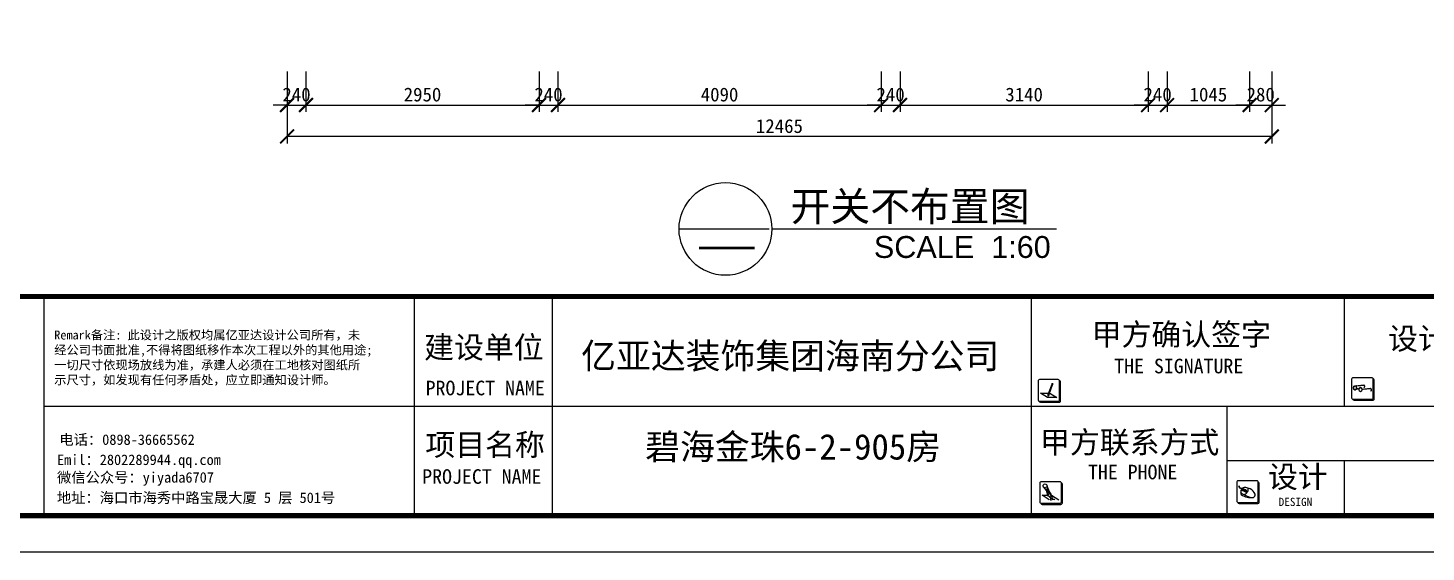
# Model space of a CAD drawing. Header units: millimetres. Extents: x -1705246 to 222838, y -3231245 to 126310.
# Drawn here: x 107545 to 125242, y -10165 to -3532 of the extents above; entities that cross this region are included whole.
import ezdxf
from ezdxf.enums import TextEntityAlignment as Align

# ---------------------------------------------------------------- set-up
doc = ezdxf.new("R2010")
doc.units = ezdxf.units.MM
doc.header["$PDMODE"] = 35
doc.layers.add('0-01图框模板说明', color=2, linetype='Continuous')
doc.layers.add('0-02图框细线', color=136, linetype='Continuous')
doc.styles.add('ar', font='arial.ttf')
doc.styles.get("Standard").update_dxf_attribs({"font": ''})
doc.styles.add('黑体', font='simhei.ttf')
doc.styles.get('Standard').set_extended_font_data('SimSun')
doc.dimstyles.new('ISO-25', dxfattribs={"dimscale": 70, "dimtxt": 2.5, "dimasz": 2.5, "dimexe": 1.25, "dimexo": 0.625, "dimtad": 1, "dimdec": 0, "dimtxsty": 'Standard', "dimblk": 'ARCHTICK', "dimcen": 2.5, "dimclrd": 251, "dimclre": 251, "dimclrt": 3, "dimadec": 0, "dimazin": 0, "dimtfac": 1, "dimtdec": 0, "dimtix": 1, "dimtmove": 2, "dimatfit": 3, "dimfxl": 1, "dimarcsym": 0})

# ---------------------------------------------------------------- blocks, each defined once
blk = doc.blocks.new('_ArchTick')
at = {"color": 0, "linetype": 'ByBlock', "const_width": 0.15}
blk.add_lwpolyline([(-0.5, -0.5), (0.5, 0.5)], dxfattribs=at)
blk = doc.blocks.new('*D949')
at = {"color": 251, "lineweight": -2}
for p, q in [((110824, -4084), (110824, -4595)), ((111064, -4084), (111064, -4595)), ((110824, -4508), (110649, -4508)), ((110824, -4508), (111064, -4508)), ((111064, -4508), (111239, -4508))]:
    blk.add_line(p, q, dxfattribs=at)
at = {"layer": 'Defpoints', "color": 0}
for p in [(110824, -4041), (111064, -4041), (111064, -4508)]:
    blk.add_point(p, dxfattribs=at)
at = {"color": 251, "lineweight": -2, "xscale": 175, "yscale": 175, "zscale": 175}
blk.add_blockref('_ArchTick', (110824, -4508), dxfattribs=at)
at = {"color": 251, "lineweight": -2, "xscale": 175, "yscale": 175, "zscale": 175, "rotation": 180}
blk.add_blockref('_ArchTick', (111064, -4508), dxfattribs=at)
at = {"color": 3, "insert": (110944, -4376), "char_height": 175, "attachment_point": 5}
blk.add_mtext('240', dxfattribs=at)
blk = doc.blocks.new('*D950')
at = {"color": 251, "lineweight": -2}
for p, q in [((111064, -4084), (111064, -4595)), ((114014, -4084), (114014, -4595)), ((111064, -4508), (114014, -4508))]:
    blk.add_line(p, q, dxfattribs=at)
at = {"layer": 'Defpoints', "color": 0}
for p in [(111064, -4041), (114014, -4041), (114014, -4508)]:
    blk.add_point(p, dxfattribs=at)
at = {"color": 251, "lineweight": -2, "xscale": 175, "yscale": 175, "zscale": 175, "rotation": 180}
blk.add_blockref('_ArchTick', (111064, -4508), dxfattribs=at)
at = {"color": 251, "lineweight": -2, "xscale": 175, "yscale": 175, "zscale": 175}
blk.add_blockref('_ArchTick', (114014, -4508), dxfattribs=at)
at = {"color": 3, "insert": (112539, -4376), "char_height": 175, "attachment_point": 5}
blk.add_mtext('2950', dxfattribs=at)
blk = doc.blocks.new('*D951')
at = {"color": 251, "lineweight": -2}
for p, q in [((114014, -4084), (114014, -4595)), ((114254, -4084), (114254, -4595)), ((114014, -4508), (113839, -4508)), ((114014, -4508), (114254, -4508)), ((114254, -4508), (114429, -4508))]:
    blk.add_line(p, q, dxfattribs=at)
at = {"layer": 'Defpoints', "color": 0}
for p in [(114014, -4041), (114254, -4041), (114254, -4508)]:
    blk.add_point(p, dxfattribs=at)
at = {"color": 251, "lineweight": -2, "xscale": 175, "yscale": 175, "zscale": 175}
blk.add_blockref('_ArchTick', (114014, -4508), dxfattribs=at)
at = {"color": 251, "lineweight": -2, "xscale": 175, "yscale": 175, "zscale": 175, "rotation": 180}
blk.add_blockref('_ArchTick', (114254, -4508), dxfattribs=at)
at = {"color": 3, "insert": (114134, -4376), "char_height": 175, "attachment_point": 5}
blk.add_mtext('240', dxfattribs=at)
blk = doc.blocks.new('*D952')
at = {"color": 251, "lineweight": -2}
for p, q in [((114254, -4084), (114254, -4595)), ((118344, -4084), (118344, -4595)), ((114254, -4508), (118344, -4508))]:
    blk.add_line(p, q, dxfattribs=at)
at = {"layer": 'Defpoints', "color": 0}
for p in [(114254, -4041), (118344, -4041), (118344, -4508)]:
    blk.add_point(p, dxfattribs=at)
at = {"color": 251, "lineweight": -2, "xscale": 175, "yscale": 175, "zscale": 175, "rotation": 180}
blk.add_blockref('_ArchTick', (114254, -4508), dxfattribs=at)
at = {"color": 251, "lineweight": -2, "xscale": 175, "yscale": 175, "zscale": 175}
blk.add_blockref('_ArchTick', (118344, -4508), dxfattribs=at)
at = {"color": 3, "insert": (116299, -4376), "char_height": 175, "attachment_point": 5}
blk.add_mtext('4090', dxfattribs=at)
blk = doc.blocks.new('*D953')
at = {"color": 251, "lineweight": -2}
for p, q in [((118344, -4084), (118344, -4595)), ((118584, -4084), (118584, -4595)), ((118344, -4508), (118169, -4508)), ((118344, -4508), (118584, -4508)), ((118584, -4508), (118759, -4508))]:
    blk.add_line(p, q, dxfattribs=at)
at = {"layer": 'Defpoints', "color": 0}
for p in [(118344, -4041), (118584, -4041), (118584, -4508)]:
    blk.add_point(p, dxfattribs=at)
at = {"color": 251, "lineweight": -2, "xscale": 175, "yscale": 175, "zscale": 175}
blk.add_blockref('_ArchTick', (118344, -4508), dxfattribs=at)
at = {"color": 251, "lineweight": -2, "xscale": 175, "yscale": 175, "zscale": 175, "rotation": 180}
blk.add_blockref('_ArchTick', (118584, -4508), dxfattribs=at)
at = {"color": 3, "insert": (118464, -4376), "char_height": 175, "attachment_point": 5}
blk.add_mtext('240', dxfattribs=at)
blk = doc.blocks.new('*D954')
at = {"color": 251, "lineweight": -2}
for p, q in [((118584, -4084), (118584, -4595)), ((121724, -4084), (121724, -4595)), ((118584, -4508), (121724, -4508))]:
    blk.add_line(p, q, dxfattribs=at)
at = {"layer": 'Defpoints', "color": 0}
for p in [(118584, -4041), (121724, -4041), (121724, -4508)]:
    blk.add_point(p, dxfattribs=at)
at = {"color": 251, "lineweight": -2, "xscale": 175, "yscale": 175, "zscale": 175, "rotation": 180}
blk.add_blockref('_ArchTick', (118584, -4508), dxfattribs=at)
at = {"color": 251, "lineweight": -2, "xscale": 175, "yscale": 175, "zscale": 175}
blk.add_blockref('_ArchTick', (121724, -4508), dxfattribs=at)
at = {"color": 3, "insert": (120154, -4376), "char_height": 175, "attachment_point": 5}
blk.add_mtext('3140', dxfattribs=at)
blk = doc.blocks.new('*D955')
at = {"color": 251, "lineweight": -2}
for p, q in [((121724, -4084), (121724, -4595)), ((121964, -4084), (121964, -4595)), ((121724, -4508), (121549, -4508)), ((121724, -4508), (121964, -4508)), ((121964, -4508), (122139, -4508))]:
    blk.add_line(p, q, dxfattribs=at)
at = {"layer": 'Defpoints', "color": 0}
for p in [(121724, -4041), (121964, -4041), (121964, -4508)]:
    blk.add_point(p, dxfattribs=at)
at = {"color": 251, "lineweight": -2, "xscale": 175, "yscale": 175, "zscale": 175}
blk.add_blockref('_ArchTick', (121724, -4508), dxfattribs=at)
at = {"color": 251, "lineweight": -2, "xscale": 175, "yscale": 175, "zscale": 175, "rotation": 180}
blk.add_blockref('_ArchTick', (121964, -4508), dxfattribs=at)
at = {"color": 3, "insert": (121844, -4376), "char_height": 175, "attachment_point": 5}
blk.add_mtext('240', dxfattribs=at)
blk = doc.blocks.new('*D956')
at = {"color": 251, "lineweight": -2}
for p, q in [((121964, -4084), (121964, -4595)), ((123009, -4084), (123009, -4595)), ((121964, -4508), (123009, -4508))]:
    blk.add_line(p, q, dxfattribs=at)
at = {"layer": 'Defpoints', "color": 0}
for p in [(121964, -4041), (123009, -4041), (123009, -4508)]:
    blk.add_point(p, dxfattribs=at)
at = {"color": 251, "lineweight": -2, "xscale": 175, "yscale": 175, "zscale": 175, "rotation": 180}
blk.add_blockref('_ArchTick', (121964, -4508), dxfattribs=at)
at = {"color": 251, "lineweight": -2, "xscale": 175, "yscale": 175, "zscale": 175}
blk.add_blockref('_ArchTick', (123009, -4508), dxfattribs=at)
at = {"color": 3, "insert": (122487, -4376), "char_height": 175, "attachment_point": 5}
blk.add_mtext('1045', dxfattribs=at)
blk = doc.blocks.new('*D957')
at = {"color": 251, "lineweight": -2}
for p, q in [((123009, -4084), (123009, -4595)), ((123289, -4084), (123289, -4595)), ((123009, -4508), (122834, -4508)), ((123009, -4508), (123289, -4508)), ((123289, -4508), (123464, -4508))]:
    blk.add_line(p, q, dxfattribs=at)
at = {"layer": 'Defpoints', "color": 0}
for p in [(123009, -4041), (123289, -4041), (123289, -4508)]:
    blk.add_point(p, dxfattribs=at)
at = {"color": 251, "lineweight": -2, "xscale": 175, "yscale": 175, "zscale": 175}
blk.add_blockref('_ArchTick', (123009, -4508), dxfattribs=at)
at = {"color": 251, "lineweight": -2, "xscale": 175, "yscale": 175, "zscale": 175, "rotation": 180}
blk.add_blockref('_ArchTick', (123289, -4508), dxfattribs=at)
at = {"color": 3, "insert": (123149, -4376), "char_height": 175, "attachment_point": 5}
blk.add_mtext('280', dxfattribs=at)
blk = doc.blocks.new('*D972')
at = {"color": 251, "lineweight": -2}
for p, q in [((110824, -4551), (110824, -4994)), ((123289, -4551), (123289, -4994)), ((123289, -4906), (110824, -4906))]:
    blk.add_line(p, q, dxfattribs=at)
at = {"layer": 'Defpoints', "color": 0}
for p in [(110824, -4508), (123289, -4508), (110824, -4906)]:
    blk.add_point(p, dxfattribs=at)
at = {"color": 251, "lineweight": -2, "xscale": 175, "yscale": 175, "zscale": 175, "rotation": 180}
blk.add_blockref('_ArchTick', (110824, -4906), dxfattribs=at)
at = {"color": 251, "lineweight": -2, "xscale": 175, "yscale": 175, "zscale": 175}
blk.add_blockref('_ArchTick', (123289, -4906), dxfattribs=at)
at = {"color": 3, "insert": (117057, -4775), "char_height": 175, "attachment_point": 5}
blk.add_mtext('12465', dxfattribs=at)

msp = doc.modelspace()

# ---------------------------------------------------------------- hatches: boundary and pattern name
at = {"layer": '0-01图框模板说明'}
for points in [[(120603.9, -8237.7, -0.4142136), (120585.7, -8255.8), (120349.4, -8255.8, -0.071272), (120344.3, -8255.1, 0.3481434), (120362, -8269.1), (120598.3, -8269.1, 0.4142136), (120616.5, -8251), (120616.5, -8014.6, 0.3331076), (120603.4, -7997.1, -0.0577433), (120603.9, -8001.3)], [(124572.4, -8213.2, -0.4142136), (124554.2, -8231.3), (124317.8, -8231.3, -0.071272), (124312.7, -8230.6, 0.3481434), (124330.4, -8244.6), (124566.8, -8244.6, 0.4142136), (124585, -8226.5), (124585, -7990.1, 0.3331076), (124571.9, -7972.7, -0.0577433), (124572.4, -7976.8)], [(120626.3, -9530.1, -0.4142136), (120608.1, -9548.3), (120371.8, -9548.3, -0.071272), (120366.7, -9547.6, 0.3481434), (120384.4, -9561.6), (120620.7, -9561.6, 0.4142136), (120638.9, -9543.4), (120638.9, -9307.1, 0.3331076), (120625.8, -9289.6, -0.0577433), (120626.3, -9293.8)], [(123117.8, -9518.7, -0.4142136), (123099.6, -9536.8), (122863.3, -9536.8, -0.071272), (122858.2, -9536.1, 0.3481434), (122875.8, -9550.1), (123112.2, -9550.1, 0.4142136), (123130.4, -9531.9), (123130.4, -9295.6, 0.3331076), (123117.3, -9278.1, -0.0577433), (123117.8, -9282.3)]]:
    msp.add_hatch(color=8, dxfattribs=at).paths.add_polyline_path(points)

# ---------------------------------------------------------------- linework, layer by layer
at = {"color": 2}
msp.add_line((115786.8, -6076), (116927.9, -6076), dxfattribs=at)
msp.add_line((116960.3, -6076), (120566, -6076))
at = {"color": 150}
msp.add_circle((116373.5, -6076), 586.7, dxfattribs=at)
at = {"layer": '0-01图框模板说明', "color": 8}
for p, q in [((124343.2, -8059.7), (124453.7, -8050.9)), ((124359.8, -8060.6), (124454.8, -8053)), ((124429.2, -8101.8), (124539.7, -8093)), ((124445.8, -8102.7), (124540.8, -8095.2)), ((120456.9, -8186.6), (120455.8, -8189.5)), ((120455.8, -8189.5), (120456.2, -8191.5)), ((120457.8, -8186.9), (120456.2, -8191.5)), ((120457.7, -8190.2), (120456.2, -8191.5)), ((120458.8, -8187.3), (120457.7, -8190.2)), ((122903.2, -9376.3), (122947.6, -9399)), ((122959.2, -9378.1), (122914.7, -9361.5)), ((122921.2, -9378.9), (122921.2, -9378.9)), ((122921.2, -9378.9), (122953.3, -9396.7)), ((122960.2, -9384.3), (122926, -9370.3)), ((123017, -9365.2), (122959.8, -9349.9)), ((120472.1, -9503.7), (120382.7, -9444.9)), ((120382.7, -9444.9), (120456, -9444.9)), ((120495.1, -9444.9), (120502.7, -9444.9)), ((120502.7, -9444.9), (120592, -9503.7)), ((122890.9, -9412.5), (122890.9, -9412.5)), ((122911.2, -9423.8), (122967.1, -9454.9)), ((122972.3, -9399.1), (122982.1, -9404.6))]:
    msp.add_line(p, q, dxfattribs=at)
at = {"layer": '0-01图框模板说明', "color": 2, "const_width": 66.9}
msp.add_lwpolyline([(136737.2, 16815.6), (136737.2, -9703.2), (98853.2, -9703.2), (98853.2, 16815.6)], close=True, dxfattribs=at)
msp.add_lwpolyline([(136737.2, -6931.2), (98848, -6931.2)], dxfattribs=at)
at = {"layer": '0-01图框模板说明', "color": 8}
for points in [[(124317.8, -8231.3), (124554.2, -8231.3, 0.4142136), (124572.4, -8213.2), (124572.4, -7976.8, 0.4142136), (124554.2, -7958.6), (124317.8, -7958.6, 0.4142136), (124299.6, -7976.8), (124299.6, -8213.2, 0.4142136)], [(120349.4, -8255.8), (120585.7, -8255.8, 0.4142136), (120603.9, -8237.7), (120603.9, -8001.3, 0.4142136), (120585.7, -7983.1), (120349.4, -7983.1, 0.4142136), (120331.2, -8001.3), (120331.2, -8237.7, 0.4142136)], [(120517, -8040.5), (120507.1, -8036.9), (120507.6, -8035.5, -0.4519616), (120513.3, -8033.1), (120514.7, -8033.6, -0.4184348), (120517.5, -8039.1)], [(120371.8, -9548.3), (120608.1, -9548.3, 0.4142136), (120626.3, -9530.1), (120626.3, -9293.8, 0.4142136), (120608.1, -9275.6), (120371.8, -9275.6, 0.4142136), (120353.6, -9293.8), (120353.6, -9530.1, 0.4142136)], [(122863.3, -9536.8), (123099.6, -9536.8, 0.4142136), (123117.8, -9518.7), (123117.8, -9282.3, 0.4142136), (123099.6, -9264.1), (122863.3, -9264.1, 0.4142136), (122845.1, -9282.3), (122845.1, -9518.7, 0.4142136)]]:
    msp.add_lwpolyline(points, format="xyb", close=True, dxfattribs=at)
for points in [[(120344.3, -8255.1, 0.3481435), (120362, -8269.1), (120598.3, -8269.1, 0.4142136), (120616.5, -8251), (120616.5, -8014.6, 0.3331075), (120603.4, -7997.1)], [(124312.7, -8230.6, 0.3481435), (124330.4, -8244.6), (124566.8, -8244.6, 0.4142136), (124585, -8226.5), (124585, -7990.1, 0.3331075), (124571.9, -7972.7)], [(120366.7, -9547.6, 0.3481435), (120384.4, -9561.6), (120620.7, -9561.6, 0.4142136), (120638.9, -9543.4), (120638.9, -9307.1, 0.3331075), (120625.8, -9289.6)], [(122858.2, -9536.1, 0.3481435), (122875.8, -9550.1), (123112.2, -9550.1, 0.4142136), (123130.4, -9531.9), (123130.4, -9295.6, 0.3331075), (123117.3, -9278.1)]]:
    msp.add_lwpolyline(points, format="xyb", dxfattribs=at)
for points in [[(120513.6, -8049.8), (120503.7, -8046.2), (120460.7, -8164.4), (120470.6, -8168)], [(120517.3, -8040.6), (120506.8, -8036.8), (120503.4, -8046.1), (120513.9, -8049.9)], [(120458.8, -8187.3), (120456.9, -8186.6), (120460.7, -8164.4), (120470.6, -8168)]]:
    msp.add_lwpolyline(points, close=True, dxfattribs=at)
msp.add_lwpolyline([(120476.3, -8152.5), (120480.2, -8152.5), (120569.6, -8211.2), (120449.7, -8211.2), (120360.3, -8152.5), (120465, -8152.5)], dxfattribs=at)
for centre, radius in [((120419.1, -9326.4), 24.2), ((120434.7, -9373.6), 3.46), ((120442.9, -9369.3), 3.46), ((120449.6, -9382.3), 3.46), ((120451, -9364.4), 3.46), ((120457.8, -9377.4), 3.46), ((120441.5, -9386.6), 3.46), ((120447.6, -9400.4), 3.46), ((120454.5, -9416.4), 3.46), ((120455.7, -9396.2), 3.46), ((120475.5, -9444.9), 19.6), ((120462.7, -9412.1), 3.46), ((120463.9, -9391.3), 3.46), ((120470.8, -9407.3), 3.46)]:
    msp.add_circle(centre, radius, dxfattribs=at)
for centre, radius, start, end in [((124368.9, -8093.3), 34, 105.75698, 120.90147), ((124370.5, -8127.3), 29.7, 39.93772, 115.08211), ((124380.8, -8076.8), 22.1, 194.48109, 315.05273), ((124359.8, -8061), 0.454, 94.53797, 105.75698), ((124454.9, -8135.5), 34, 105.75698, 138.68122), ((124445.8, -8103.2), 0.454, 94.53797, 105.75698), ((124447.2, -8069), 19.2, 298.71142, 70.12693), ((124454.9, -8053.5), 0.454, 62.53976, 94.53797), ((124446.7, -8069.3), 18.3, 300.32853, 62.53976), ((124456.2, -8085.4), 0.466, 133.83275, 294.27982), ((124533.1, -8111.1), 19.2, 298.71142, 70.12693), ((124540.8, -8095.6), 0.454, 62.53976, 94.53797), ((124532.6, -8111.5), 18.3, 300.32853, 62.53976), ((124542.2, -8127.6), 0.466, 133.83275, 294.27982), ((120263.1, -9481.9), 196.4, 10.86532, 46.01339), ((120948.4, -9168.7), 528.1, 196.35478, 210.12826), ((123021.2, -9446.7), 136.4, 139.32492, 154.28325), ((122946.7, -9395.9), 47.8, 74.0812, 127.26399), ((122923.2, -9374.3), 4.95, 54.17545, 246.924), ((122926.4, -9373.5), 63.8, 277.38404, 14.54168), ((122946.1, -9403.6), 28.7, 22.14548, 62.65609), ((122922.7, -9517.9), 179.5, 28.78399, 58.3007), ((122959.1, -9406.9), 63.4, 172.23155, 207.50847), ((122925.3, -9398.4), 29.1, 158.18292, 240.90017), ((123023, -9276.3), 200.1, 233.07145, 279.66773), ((122962.3, -9374.4), 28.7, 239.14426, 279.65487), ((122955.1, -9389.6), 7.36, 255.59476, 46.20559), ((122965.9, -9395.5), 7.27, 279.65487, 22.14548), ((123047.2, -9294.3), 179.5, 243.49964, 273.01635), ((123043.8, -9438.9), 37, 290.37624, 11.42411)]:
    msp.add_arc(centre, radius, start, end, dxfattribs=at)
for centre in [(124341.6, -8087.8), (124343.5, -8088.7), (124411.4, -8108.2), (124412.8, -8109.2)]:
    msp.add_ellipse(centre, major_axis=(0, 28.2), ratio=0.6460175, dxfattribs=at)
for points in [[(122908.8, -9366.2), (122888.8, -9363.4), (122878.9, -9352.8), (122874, -9330.2)], [(122910.9, -9362.4), (122888, -9362.2), (122880.7, -9345.2), (122876.2, -9328.2)]]:
    msp.add_open_spline(points, degree=3, dxfattribs=at)
msp.add_spline([(120475.5, -9464.5), (120514.2, -9481.4), (120515.3, -9468.3), (120497.9, -9472.5), (120486.8, -9503.7), (120534.8, -9495.7), (120542.7, -9503.7)], degree=3, dxfattribs=at)
at = {"layer": '0-02图框细线'}
for p, q in [((107748, -9703.2), (107748, -6931.2)), ((112439.5, -9718.8), (112439.5, -6931.2)), ((114185, -9718.8), (114185, -6931.2)), ((120247.7, -9703.2), (120247.7, -6931.2)), ((124208.4, -8317.2), (124208.4, -6931.2)), ((107748, -8317.2), (136737.2, -8317.2)), ((122722.9, -9703.2), (122722.9, -8317.2)), ((136737.2, -9010.2), (122722.9, -9010.2)), ((124208.4, -9703.2), (124208.4, -9010.2))]:
    msp.add_line(p, q, dxfattribs=at)
msp.add_lwpolyline([(137199.2, 17277.6), (137199.2, -10165.2), (98391.2, -10165.2), (98391.2, 17277.6)], close=True, dxfattribs=at)

# ---------------------------------------------------------------- texts
at = {"color": 2, "style": 'ar'}
msp.add_text('SCALE  1:60', height=277.2, dxfattribs=at).set_placement((118252.4, -6442.9))
at = {"color": 2, "style": 'ar', "flags": 8}
msp.add_attdef('开关不布置图', text='原始结构图', height=369.6, dxfattribs=at).set_placement((118709.9, -5784.4), align=Align.MIDDLE)
at = {"color": 2, "style": 'ar', "width": 7.452088, "flags": 8}
msp.add_attdef('-', text='-', height=277.2, dxfattribs=at).set_placement((115911.8, -6424.5), (116872.8, -6424.5), align=Align.FIT)
at = {"layer": '0-02图框细线'}
for s, insert, char_height, attachment_point in [('{\\fSimSun|b0|i0|c134|p2;甲方确认签字}', (121009.7, -7426.2), 277.2, 4), ('{\\fSimHei|b0|i0|c134|p2;Remark备注: 此设计之版权均属亿亚达设计公司所有，未\\P经公司书面批准,不得将图纸移作本次工程以外的其他用途;\\P一切尺寸依现场放线为准，承建人必须在工地核对图纸所\\P示尺寸，如发现有任何矛盾处，应立即通知设计师。}', (107877.2, -8059.6), 113.584, 7), ('{\\fSimSun|b0|i0|c134|p2;建设单位}', (112559.8, -7589.4), 277.2, 4), ('{\\fSimSun|b0|i0|c134|p2;设计总负责}', (124761.4, -7479.5), 277.2, 4), ('{\\fSimSun|b0|i0|c134|p2;THE SIGNATURE}', (121294, -7812.4), 184.8, 4), ('{\\fSimSun|b0|i0|c134|p2;PROJECT NAME}', (112578.2, -8090.6), 184.8, 4), ('{\\fSimSun|b0|i0|c134|p2;电话：0898-36665562  }', (107942.2, -8749.6), 132.515, 4), ('{\\fSimSun|b0|i0|c134|p2;项目名称}', (112575, -8822.2), 277.2, 4), ('{\\fSimSun|b0|i0|c134|p2;甲方联系方式}', (120355.7, -8792.1), 277.2, 4), ('{\\fSimSun|b0|i0|c134|p2;Emil：2802289944.qq.com}', (107912.6, -9016.4), 132.515, 4), ('{\\fSimSun|b0|i0|c134|p2;微信公众号：yiyada6707}', (107912.6, -9239.7), 132.515, 4), ('{\\fSimSun|b0|i0|c134|p2;PROJECT NAME}', (112535.2, -9210.8), 184.8, 4), ('{\\fSimSun|b0|i0|c134|p2;THE PHONE}', (120962.4, -9154.1), 184.8, 4), ('{\\fSimSun|b0|i0|c134|p2;设计}', (123240.4, -9228.4), 277.2, 4), ('{\\fSimSun|b0|i0|c134|p2;地址：海口市海秀中路宝晟大厦 5 层 501号}', (107910.9, -9485.7), 132.515, 4), ('{\\fSimSun|b0|i0|c134|p2;DESIGN}', (123376.2, -9531.6), 104.119, 4)]:
    msp.add_mtext(s, dxfattribs=dict(at, insert=insert, char_height=char_height, attachment_point=attachment_point))
at = {"layer": '0-02图框细线', "char_height": 323.4, "attachment_point": 5, "style": '黑体'}
for s, insert in [('亿亚达装饰集团海南分公司', (117193.6, -7702.1)), ('{\\fSimSun|b0|i0|c134|p2;碧海金珠6-2-905房}', (117230.4, -8851))]:
    msp.add_mtext(s, dxfattribs=dict(at, insert=insert))

# ---------------------------------------------------------------- dimensions: what is measured, and where the dimension line sits
for base, p1, p2, picture, middle in [((111064.2, -4507.7), (110824.2, -4040.6), (111064.2, -4040.6), '*D949', (110944.2, -4376.4)), ((114014.2, -4507.7), (111064.2, -4040.6), (114014.2, -4040.6), '*D950', (112539.2, -4376.4)), ((114254.2, -4507.7), (114014.2, -4040.6), (114254.2, -4040.6), '*D951', (114134.2, -4376.4)), ((118344.2, -4507.7), (114254.2, -4040.6), (118344.2, -4040.6), '*D952', (116299.2, -4376.4)), ((118584.2, -4507.7), (118344.2, -4040.6), (118584.2, -4040.6), '*D953', (118464.2, -4376.4)), ((121724.2, -4507.7), (118584.2, -4040.6), (121724.2, -4040.6), '*D954', (120154.2, -4376.4)), ((121964.2, -4507.7), (121724.2, -4040.6), (121964.2, -4040.6), '*D955', (121844.2, -4376.4)), ((123009.2, -4507.7), (121964.2, -4040.6), (123009.2, -4040.6), '*D956', (122486.7, -4376.4)), ((123289.2, -4507.7), (123009.2, -4040.6), (123289.2, -4040.6), '*D957', (123149.2, -4376.4))]:
    dim = msp.add_linear_dim(base=base, p1=p1, p2=p2, dimstyle='ISO-25')
    dim.commit()
    dim.dimension.update_dxf_attribs({"geometry": picture, "text_midpoint": middle})
at = {"color": 0}
dim = msp.add_linear_dim(base=(110824.2, -4906.4), p1=(123289.2, -4507.7), p2=(110824.2, -4507.7), dimstyle='ISO-25', dxfattribs=at)
dim.commit()
dim.dimension.update_dxf_attribs({"geometry": '*D972', "text_midpoint": (117056.7, -4775.2)})

doc.saveas('drawing.dxf')
